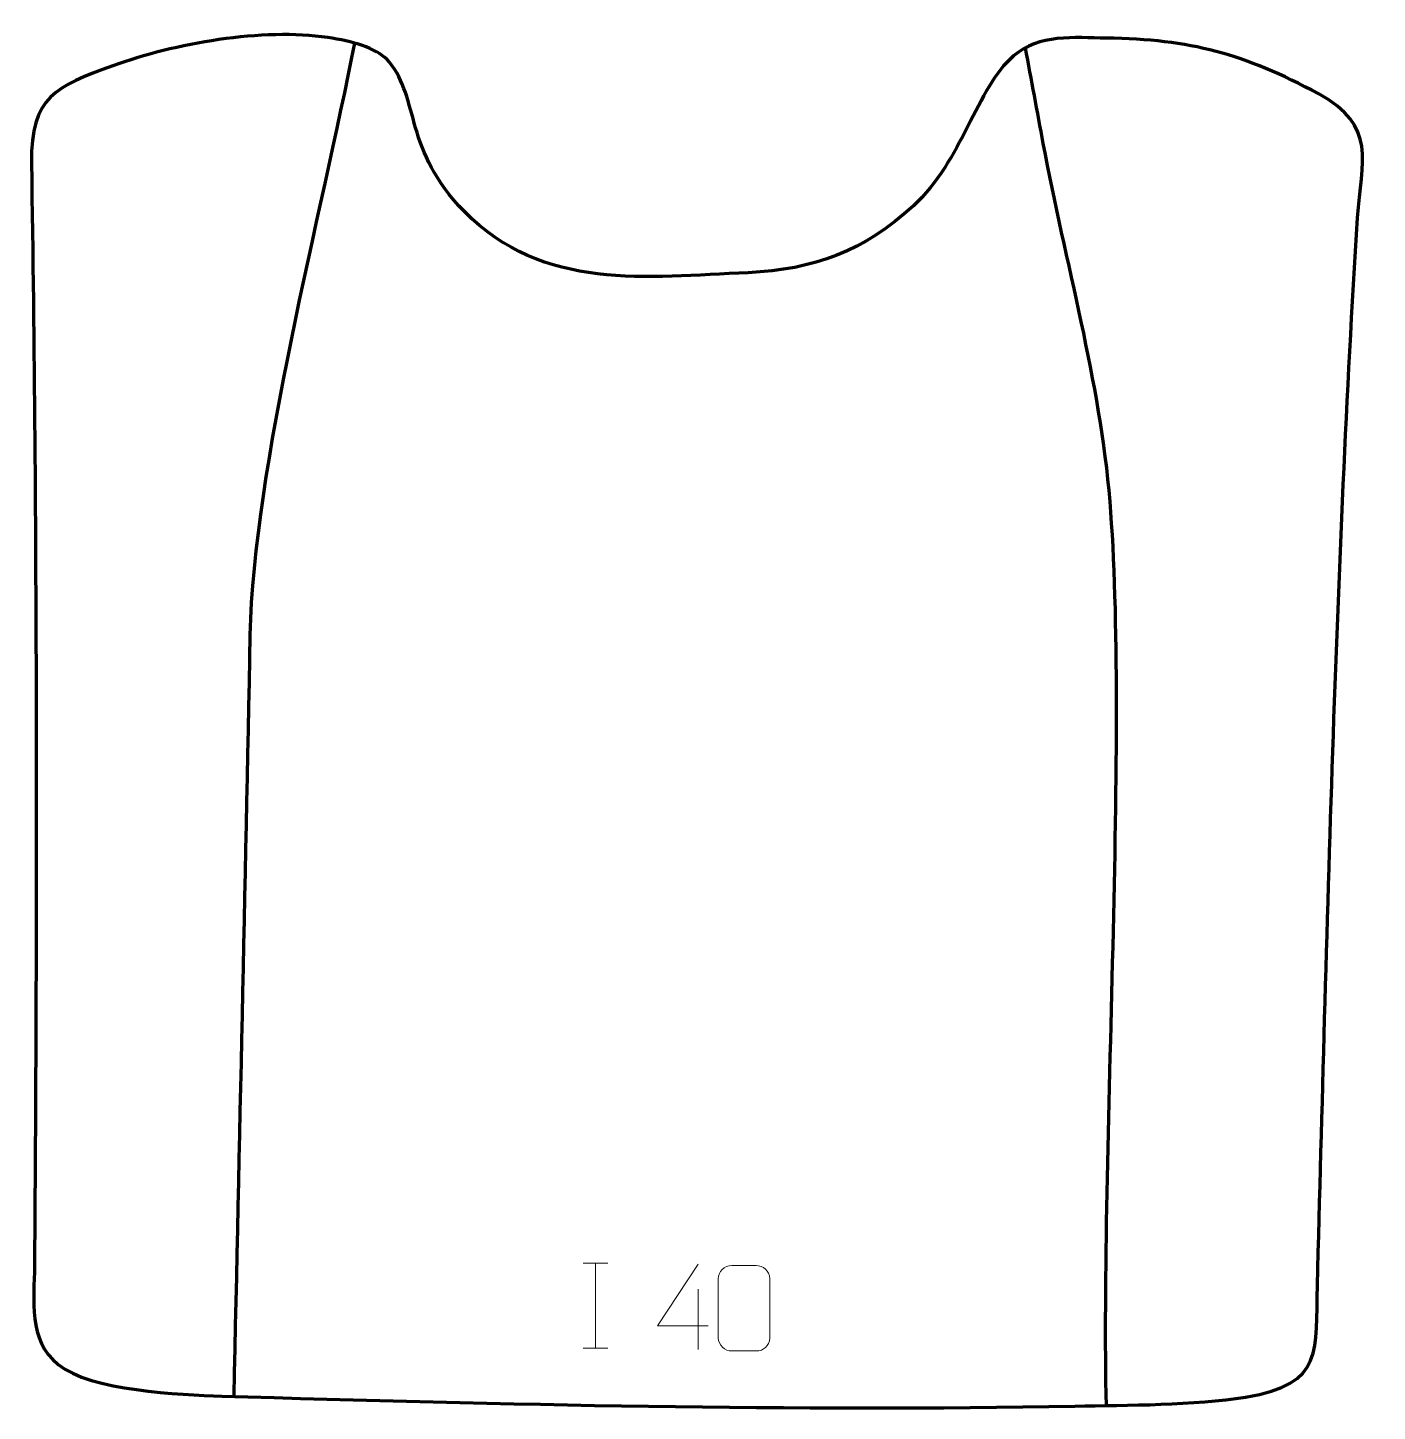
# Model space of a CAD drawing. Header units: millimetres. Extents: x -192 to 203, y -167 to 238.
import ezdxf

# ---------------------------------------------------------------- set-up
doc = ezdxf.new("R2010")
doc.units = ezdxf.units.MM
doc.header["$MEASUREMENT"] = 0
doc.layers.add('layer 2', color=7, linetype='Continuous')
doc.layers.add('layer 3', color=7, linetype='Continuous')

msp = doc.modelspace()

# ---------------------------------------------------------------- linework, layer by layer
at = {"layer": 'layer 2', "color": 140, "lineweight": 158}
for points, knots in [([(-96.6458, 233.1859), (-106.3349, 183.6034), (-126.2751, 108.8355), (-127.24, 60.0276), (-127.24, 60.0276), (-128.7086, -14.2655), (-130.3861, -88.568), (-131.9858, -162.8596)], [0, 0, 0, 0, 0.33333333, 0.33333333, 0.33333333, 0.33333333, 1, 1, 1, 1]), ([(99.656, 231.7982), (101.3898, 222.4728), (103.1237, 213.1474), (104.8575, 203.822), (104.8575, 203.822), (111.3312, 169.2205), (121.5598, 134.0221), (124.4032, 99.0582), (124.4032, 99.0582), (129.8454, 32.1402), (121.6421, -93.5217), (123.3462, -165.501)], [0, 0, 0, 0, 0.25, 0.25, 0.25, 0.25, 0.5, 0.5, 0.5, 0.5, 1, 1, 1, 1])]:
    msp.add_open_spline(points, degree=3, knots=knots, dxfattribs=at)
at = {"layer": 'layer 3', "color": 242, "lineweight": 158}
msp.add_open_spline([(185.5701, 218.2974), (202.7354, 208.9341), (198.2538, 198.8809), (196.9216, 182.0503), (196.9216, 182.0503), (190.4817, 78.0675), (188.0398, -26.2605), (185.1774, -130.397), (185.1774, -130.397), (184.6635, -149.0895), (187.4743, -159.3203), (164.1562, -163.0769), (164.1562, -163.0769), (149.2015, -165.4862), (129.631, -165.3841), (114.2316, -165.6957), (114.2316, -165.6957), (33.241, -167.2258), (-54.34, -165.2336), (-135.4754, -162.7533), (-135.4754, -162.7533), (-147.8134, -162.3323), (-173.8987, -161.2629), (-183.4082, -153.4925), (-183.4082, -153.4925), (-192.3099, -146.2188), (-190.3826, -134.7529), (-190.3068, -124.5681), (-190.3068, -124.5681), (-189.5088, -16.9386), (-189.5293, 90.4824), (-191.1948, 198.1035), (-191.1948, 198.1035), (-191.495, 217.5015), (-184.0969, 220.4627), (-167.4223, 226.5236), (-167.4223, 226.5236), (-149.3781, 233.0822), (-123.5067, 237.6958), (-104.4222, 234.7845), (-104.4222, 234.7845), (-104.4222, 234.7845), (-103.1536, 234.5909), (-103.1536, 234.5909), (-103.1536, 234.5909), (-95.8744, 233.3909), (-89.4696, 231.326), (-86.4929, 227.688), (-86.4929, 227.688), (-77.5436, 216.7506), (-82.1235, 201.7882), (-64.4912, 183.8685), (-64.4912, 183.8685), (-41.5037, 160.5065), (-11.1782, 164.6905), (18.5971, 165.9894), (18.5971, 165.9894), (37.718, 166.8236), (52.6437, 172.3853), (66.9609, 185.554), (66.9609, 185.554), (81.2294, 198.678), (85.3666, 219.9814), (96.2421, 229.4393), (96.2421, 229.4393), (103.6297, 235.8639), (114.0003, 234.7583), (123.3553, 234.624), (123.3553, 234.624), (148.1924, 234.267), (163.6678, 230.1059), (185.5701, 218.2974)], degree=3, knots=[0, 0, 0, 0, 0.05263158, 0.05263158, 0.05263158, 0.05263158, 0.10526316, 0.10526316, 0.10526316, 0.10526316, 0.15789474, 0.15789474, 0.15789474, 0.15789474, 0.21052632, 0.21052632, 0.21052632, 0.21052632, 0.26315789, 0.26315789, 0.26315789, 0.26315789, 0.31578947, 0.31578947, 0.31578947, 0.31578947, 0.36842105, 0.36842105, 0.36842105, 0.36842105, 0.42105263, 0.42105263, 0.42105263, 0.42105263, 0.47368421, 0.47368421, 0.47368421, 0.47368421, 0.52631579, 0.52631579, 0.52631579, 0.52631579, 0.57894737, 0.57894737, 0.57894737, 0.57894737, 0.63157895, 0.63157895, 0.63157895, 0.63157895, 0.68421053, 0.68421053, 0.68421053, 0.68421053, 0.73684211, 0.73684211, 0.73684211, 0.73684211, 0.78947368, 0.78947368, 0.78947368, 0.78947368, 0.84210526, 0.84210526, 0.84210526, 0.84210526, 0.89473684, 0.89473684, 0.89473684, 0.89473684, 1, 1, 1, 1], dxfattribs=at)
at = {"layer": 'layer 3', "color": 250, "lineweight": 9}
for points in [[(-29.7003, -123.831), (-29.7003, -123.831), (-22.5322, -123.831), (-22.5322, -123.831)], [(-26.1163, -123.831), (-26.1163, -123.831), (-26.1163, -148.7845), (-26.1163, -148.7845)], [(3.9158, -131.4747), (3.9158, -131.4747), (3.9158, -149.1394), (3.9158, -149.1394)], [(-29.7003, -148.7845), (-29.7003, -148.7845), (-22.5322, -148.7845), (-22.5322, -148.7845)]]:
    msp.add_open_spline(points, degree=3, dxfattribs=at)
for points, knots in [([(6.8599, -142.2358), (6.8599, -142.2358), (-7.9618, -142.2358), (-7.9618, -142.2358), (-7.9618, -142.2358), (-7.9618, -142.2358), (3.9158, -124.1653), (3.9158, -124.1653)], [0, 0, 0, 0, 0.33333333, 0.33333333, 0.33333333, 0.33333333, 1, 1, 1, 1]), ([(13.8085, -124.5764), (16.1746, -124.5764), (18.5411, -124.5764), (20.9076, -124.5764), (20.9076, -124.5764), (22.8881, -124.5408), (24.9141, -126.0351), (24.9412, -128.4772), (24.9412, -128.4772), (24.9408, -134.2346), (24.9408, -139.9924), (24.9412, -145.7506), (24.9412, -145.7506), (24.7991, -148.0782), (23.0927, -149.5605), (20.9076, -149.5713), (20.9076, -149.5713), (18.5352, -149.5709), (16.1628, -149.5709), (13.7908, -149.5713), (13.7908, -149.5713), (11.8323, -149.6769), (9.8259, -147.789), (9.8373, -145.768), (9.8373, -145.768), (9.8377, -139.9874), (9.8377, -134.2071), (9.8373, -128.4273), (9.8373, -128.4273), (9.8416, -126.2853), (11.6187, -124.5628), (13.8085, -124.5764)], [0, 0, 0, 0, 0.11111111, 0.11111111, 0.11111111, 0.11111111, 0.22222222, 0.22222222, 0.22222222, 0.22222222, 0.33333333, 0.33333333, 0.33333333, 0.33333333, 0.44444444, 0.44444444, 0.44444444, 0.44444444, 0.55555556, 0.55555556, 0.55555556, 0.55555556, 0.66666667, 0.66666667, 0.66666667, 0.66666667, 0.77777778, 0.77777778, 0.77777778, 0.77777778, 1, 1, 1, 1])]:
    msp.add_open_spline(points, degree=3, knots=knots, dxfattribs=at)

doc.saveas('drawing.dxf')
